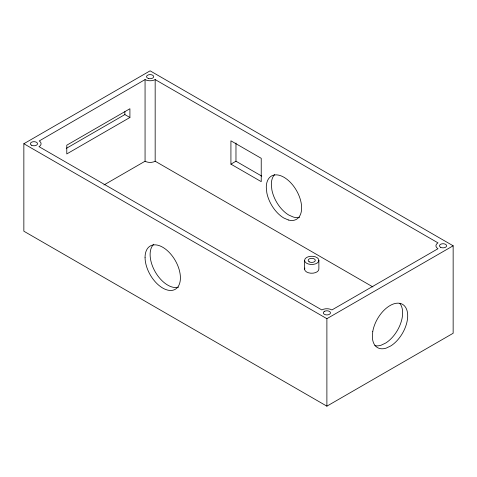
<?xml version="1.0" encoding="UTF-8"?>
<svg xmlns="http://www.w3.org/2000/svg" width="477" height="477" viewBox="0 0 477 477"><rect width="100%" height="100%" fill="white"/><g stroke="black" fill="none" stroke-linecap="round" stroke-linejoin="round"><path stroke-width="0.72" d="M23.85 143.732L150.112 70.834L453.15 245.792L453.15 333.268L326.888 406.166L23.85 231.208L23.85 143.732L326.888 318.69L453.15 245.792M145.062 79.581L39.239 140.959A7.143 4.126 0 0 1 39.955 145.962L38.977 146.63L321.832 309.937A7.143 4.126 0 0 1 331.938 309.937L437.999 248.708A7.143 4.126 0 0 1 437.999 242.871L155.168 79.581A7.143 4.126 0 0 1 145.062 79.581L145.062 161.226L103.914 184.987M66.237 148.419L124.861 114.575L129.911 117.491L66.78 153.94L66.78 145.193L129.911 108.738L129.911 117.491M230.922 164.142L261.229 181.642L261.229 158.31L230.922 140.816L230.922 164.142L235.972 161.226L261.766 176.12M145.062 161.226A7.143 4.126 0 0 0 155.168 161.226L372.925 286.951M326.888 318.69L326.888 406.166M318.874 260.37A7.143 4.126 0 0 1 308.16 263.942A7.143 4.126 0 0 1 308.16 256.799A7.143 4.126 0 0 1 318.874 260.37L318.874 269.117A7.143 4.126 0 0 1 310.801 273.208A7.143 4.126 0 0 1 304.833 268.05M304.588 260.37L304.588 269.117M235.972 143.005L235.972 161.226M155.168 79.581L155.168 161.226M124.861 111.66L124.861 114.575M299.622 217.214A25.001 14.435 60 0 1 293.403 217.071L288.823 215.067A25.001 14.435 60 0 1 271.884 189.953L271.33 184.343A25.001 14.435 60 0 1 274.627 174.582M399.881 303.497A25.001 14.435 -60 0 1 385.726 343.017L381.129 345.205A25.001 14.435 -60 0 1 374.821 345.634M178.553 287.148A25.001 14.435 60 0 1 155.293 271.962A25.001 14.435 60 0 1 153.767 244.218M372.764 331.509L372.358 337.054A25.001 14.435 -60 0 0 386.179 348.121L390.776 345.932A25.001 14.435 -60 0 0 407.68 316.686A25.001 14.435 -60 0 0 392.338 304.404A25.001 14.435 -60 0 0 372.764 331.509M324.783 311.189L324.11 311.559A3.572 2.063 0 0 0 324.408 314.337A3.572 2.063 0 0 0 329.231 314.409A3.572 2.063 0 0 0 329.774 311.642L329.13 311.254A3.572 2.063 0 0 0 324.783 311.189M288.352 219.986L283.773 217.983A25.001 14.435 60 0 1 266.834 192.869L266.279 187.258A25.001 14.435 60 0 1 282.599 176.544A25.001 14.435 60 0 1 301.392 204.406A25.001 14.435 60 0 1 288.352 219.986M145.062 257.455A25.001 14.435 60 0 0 171.577 290.439A25.001 14.435 60 0 0 171.577 255.088A25.001 14.435 60 0 0 145.062 257.455M148.329 78.449A3.572 2.063 0 0 0 153.683 76.666A3.572 2.063 0 0 0 148.329 74.877A3.572 2.063 0 0 0 148.329 78.449M31.428 145.187A3.572 2.063 0 0 0 37.403 144.263A3.572 2.063 0 0 0 33.026 141.741A3.572 2.063 0 0 0 31.428 145.187M440.521 247.247A3.572 2.063 0 0 0 446.496 246.323A3.572 2.063 0 0 0 442.125 243.795A3.572 2.063 0 0 0 440.521 247.247M309.209 261.825A3.572 2.063 0 0 0 315.184 260.901A3.572 2.063 0 0 0 310.807 258.379A3.572 2.063 0 0 0 309.209 261.825"/></g></svg>
